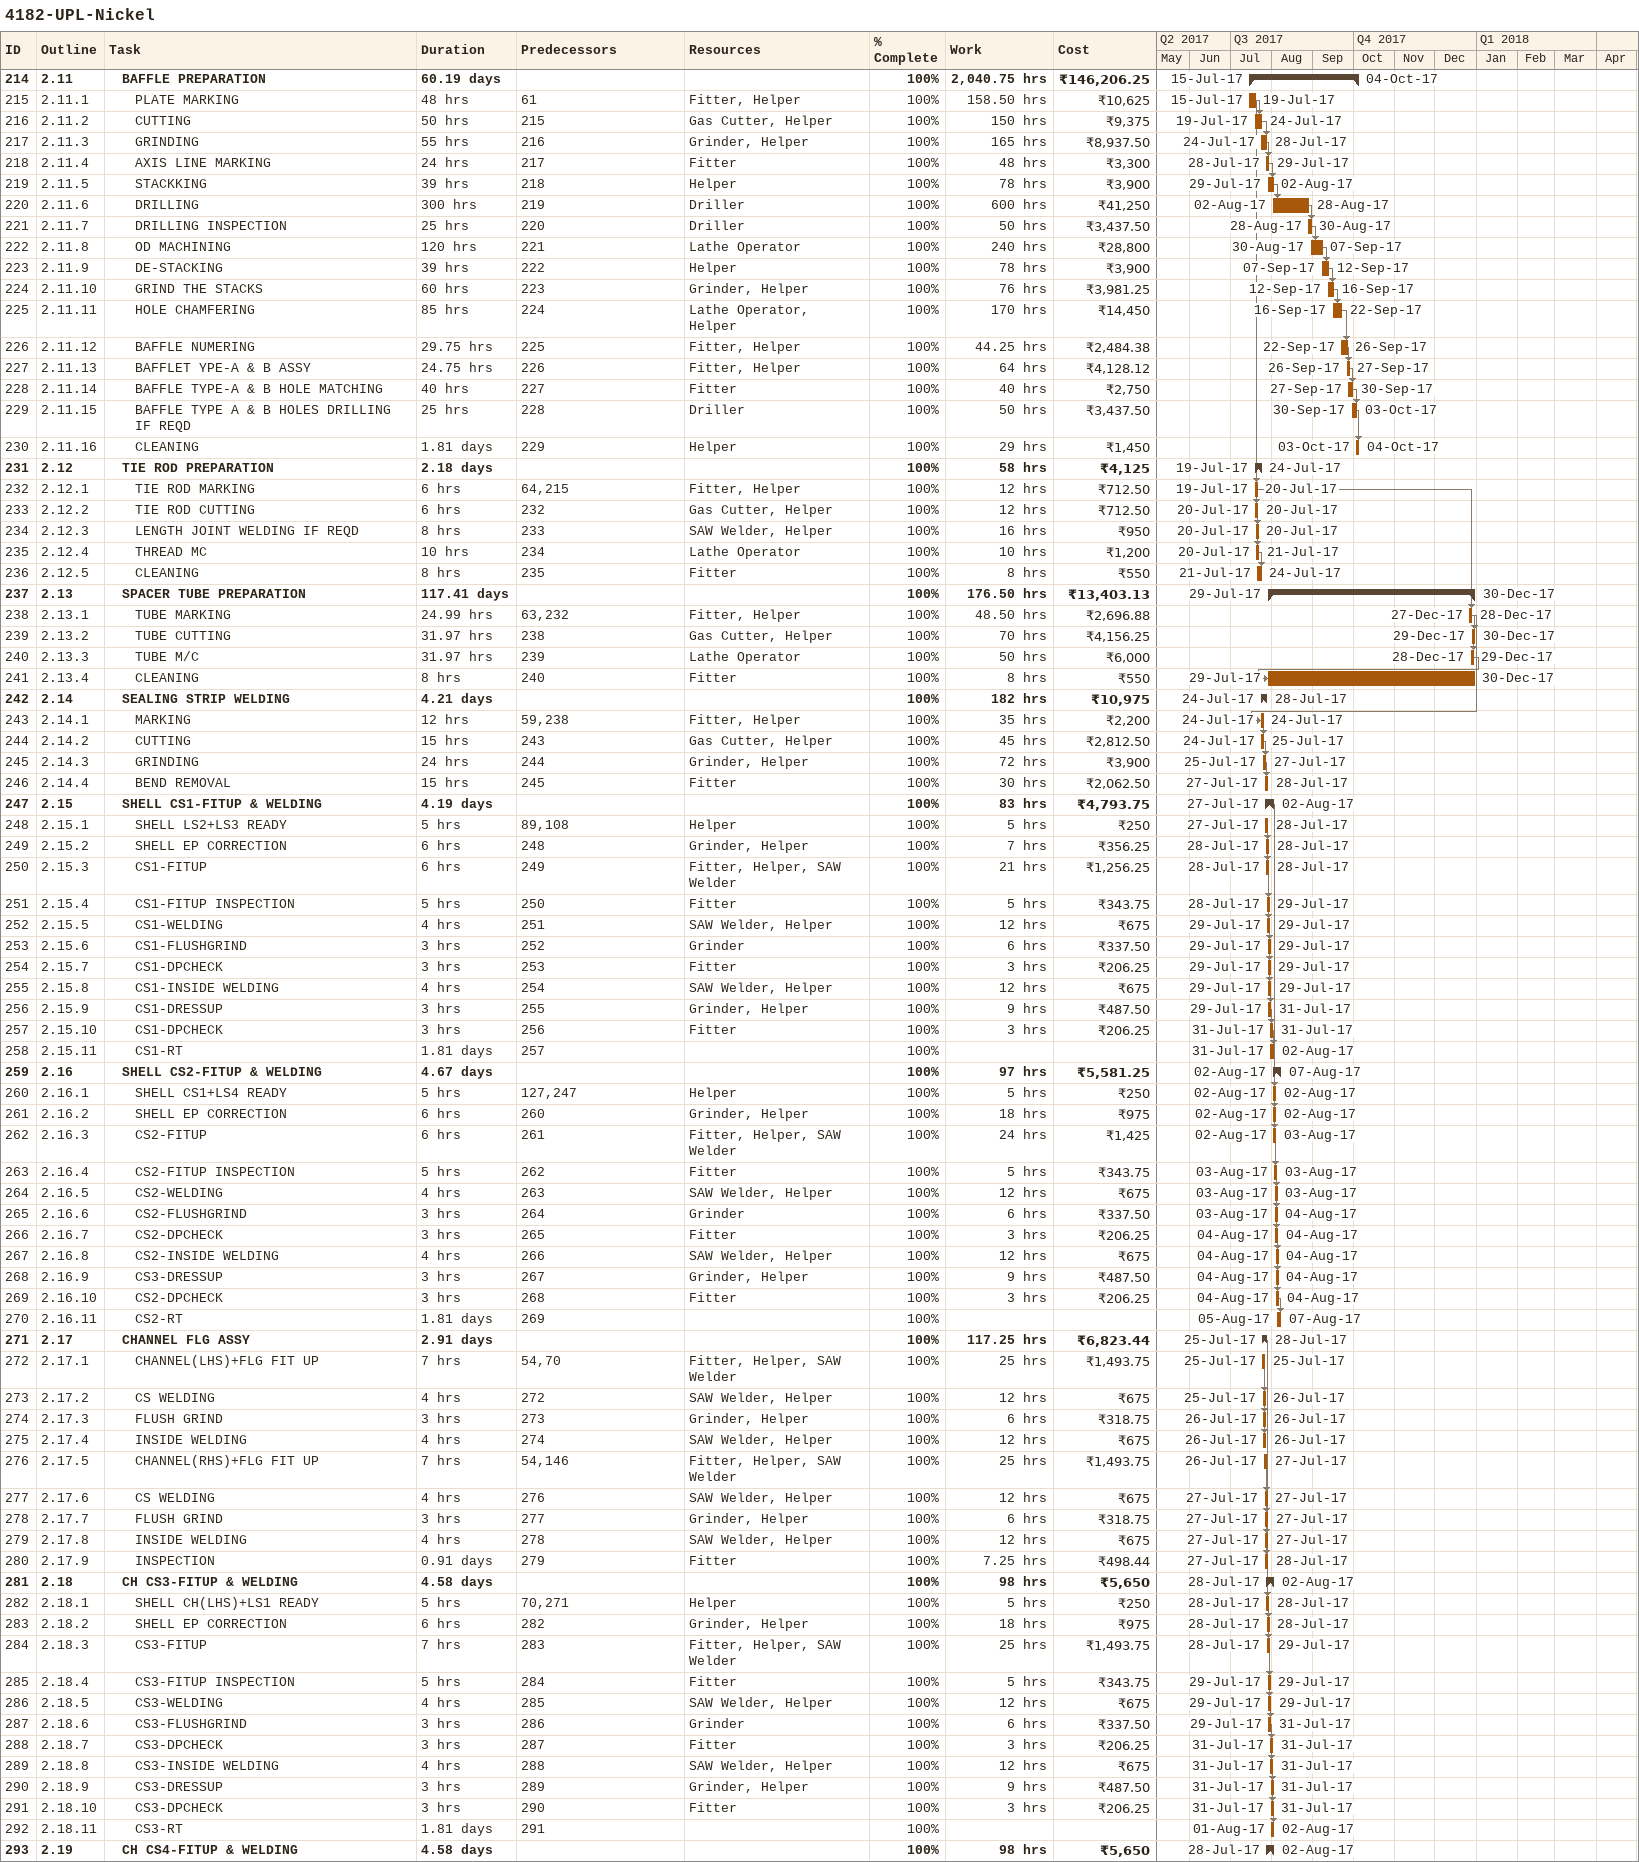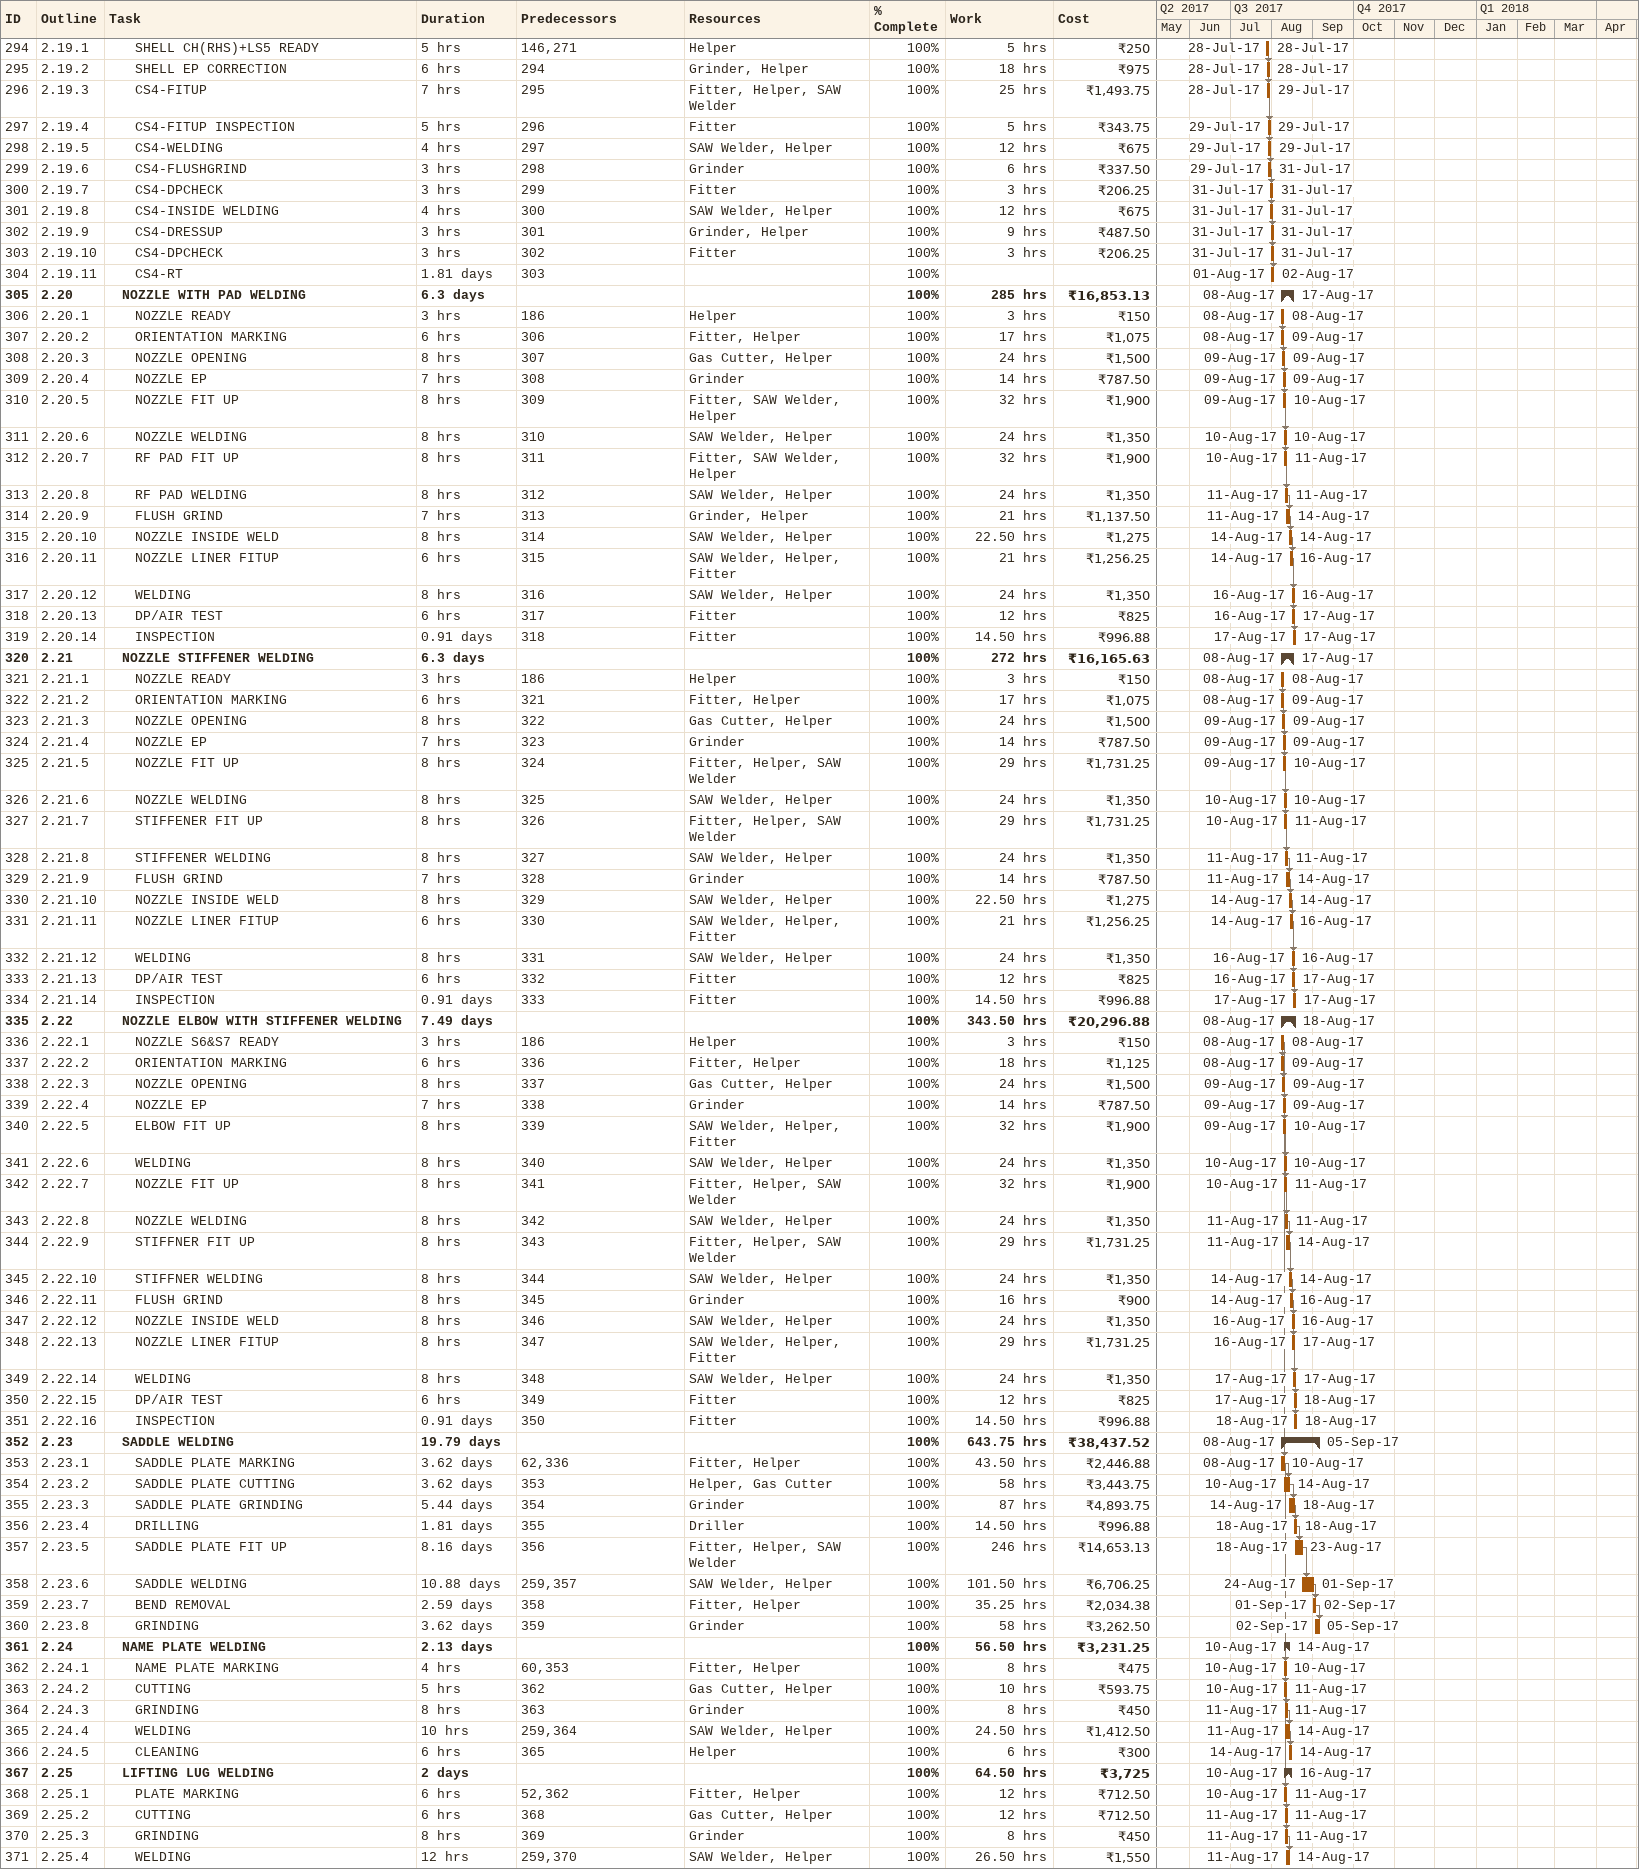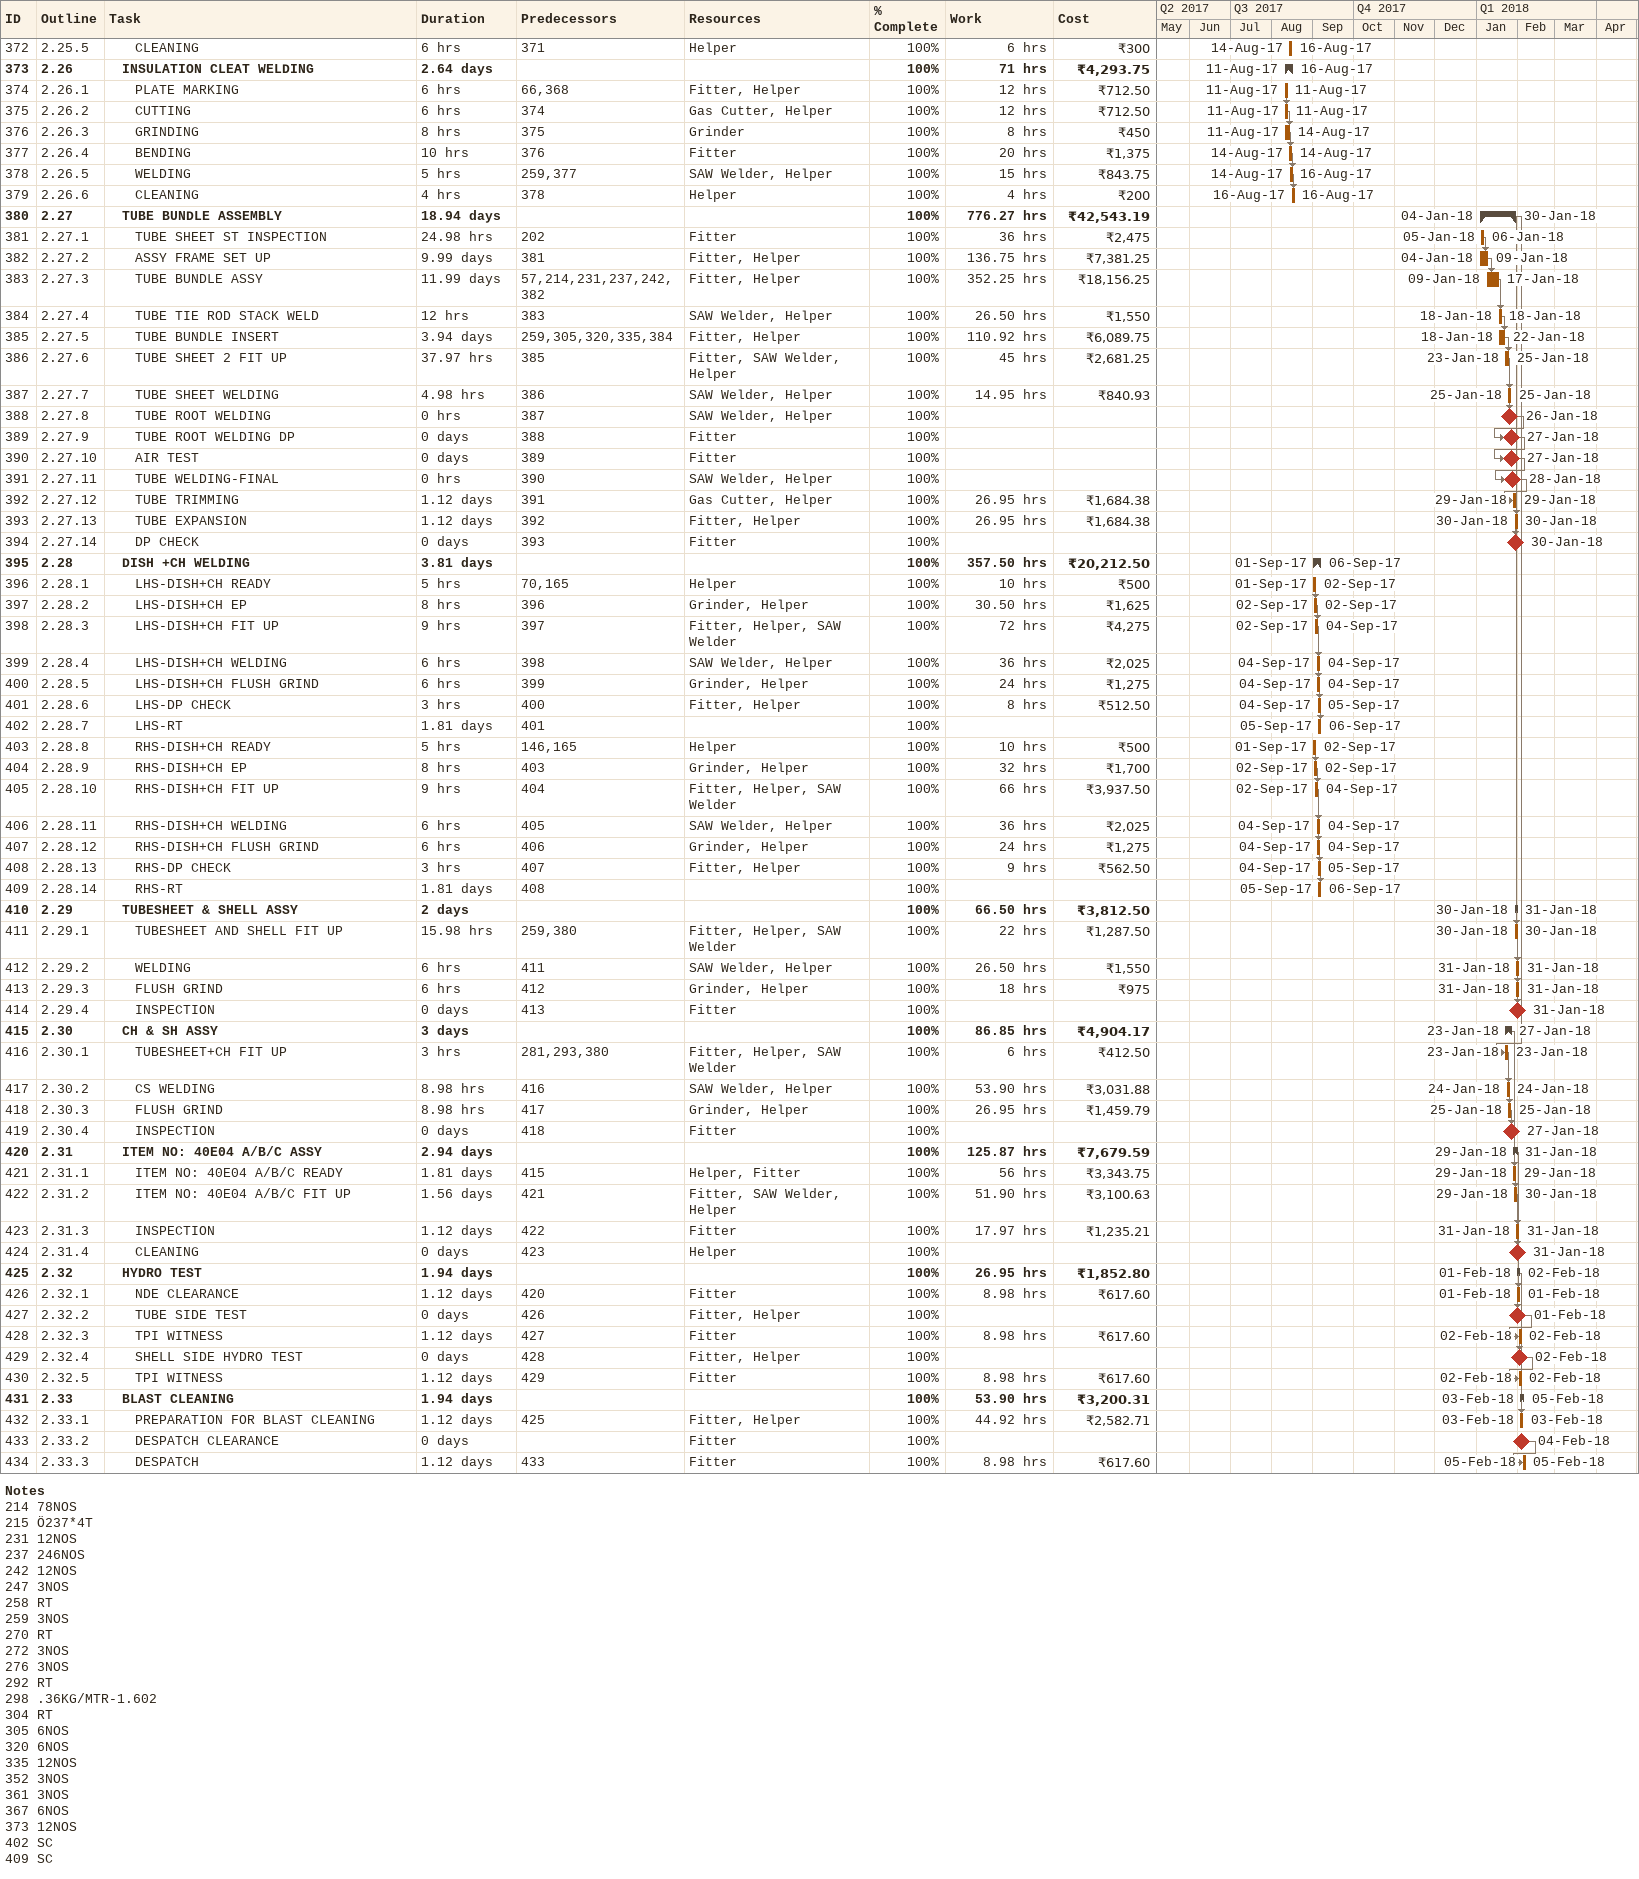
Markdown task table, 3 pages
4182-UPL-Nickel

| ID | WBS | Task | Duration | Start | Finish | Predecessors | Resources | % complete | Work (h) | Cost (₹) |
|---|---|---|---|---|---|---|---|---|---|---|
| 214 | 2.11 | **BAFFLE PREPARATION** | 60.19d | 2017-07-15 | 2017-10-04 |  |  | 100 | 2040.75 | 146206.25 |
| 215 | 2.11.1 | PLATE MARKING | 48h | 2017-07-15 | 2017-07-19 | 61 | Fitter, Helper | 100 | 158.50 | 10625 |
| 216 | 2.11.2 | CUTTING | 50h | 2017-07-19 | 2017-07-24 | 215 | Gas Cutter, Helper | 100 | 150 | 9375 |
| 217 | 2.11.3 | GRINDING | 55h | 2017-07-24 | 2017-07-28 | 216 | Grinder, Helper | 100 | 165 | 8937.50 |
| 218 | 2.11.4 | AXIS LINE MARKING | 24h | 2017-07-28 | 2017-07-29 | 217 | Fitter | 100 | 48 | 3300 |
| 219 | 2.11.5 | STACKKING | 39h | 2017-07-29 | 2017-08-02 | 218 | Helper | 100 | 78 | 3900 |
| 220 | 2.11.6 | DRILLING | 300h | 2017-08-02 | 2017-08-28 | 219 | Driller | 100 | 600 | 41250 |
| 221 | 2.11.7 | DRILLING INSPECTION | 25h | 2017-08-28 | 2017-08-30 | 220 | Driller | 100 | 50 | 3437.50 |
| 222 | 2.11.8 | OD MACHINING | 120h | 2017-08-30 | 2017-09-07 | 221 | Lathe Operator | 100 | 240 | 28800 |
| 223 | 2.11.9 | DE-STACKING | 39h | 2017-09-07 | 2017-09-12 | 222 | Helper | 100 | 78 | 3900 |
| 224 | 2.11.10 | GRIND THE STACKS | 60h | 2017-09-12 | 2017-09-16 | 223 | Grinder, Helper | 100 | 76 | 3981.25 |
| 225 | 2.11.11 | HOLE CHAMFERING | 85h | 2017-09-16 | 2017-09-22 | 224 | Lathe Operator, Helper | 100 | 170 | 14450 |
| 226 | 2.11.12 | BAFFLE NUMERING | 29.75h | 2017-09-22 | 2017-09-26 | 225 | Fitter, Helper | 100 | 44.25 | 2484.38 |
| 227 | 2.11.13 | BAFFLET YPE-A & B ASSY | 24.75h | 2017-09-26 | 2017-09-27 | 226 | Fitter, Helper | 100 | 64 | 4128.12 |
| 228 | 2.11.14 | BAFFLE TYPE-A & B HOLE MATCHING | 40h | 2017-09-27 | 2017-09-30 | 227 | Fitter | 100 | 40 | 2750 |
| 229 | 2.11.15 | BAFFLE TYPE A & B HOLES DRILLING IF REQD | 25h | 2017-09-30 | 2017-10-03 | 228 | Driller | 100 | 50 | 3437.50 |
| 230 | 2.11.16 | CLEANING | 1.81d | 2017-10-03 | 2017-10-04 | 229 | Helper | 100 | 29 | 1450 |
| 231 | 2.12 | **TIE ROD PREPARATION** | 2.18d | 2017-07-19 | 2017-07-24 |  |  | 100 | 58 | 4125 |
| 232 | 2.12.1 | TIE ROD MARKING | 6h | 2017-07-19 | 2017-07-20 | 64, 215 | Fitter, Helper | 100 | 12 | 712.50 |
| 233 | 2.12.2 | TIE ROD CUTTING | 6h | 2017-07-20 | 2017-07-20 | 232 | Gas Cutter, Helper | 100 | 12 | 712.50 |
| 234 | 2.12.3 | LENGTH JOINT WELDING IF REQD | 8h | 2017-07-20 | 2017-07-20 | 233 | SAW Welder, Helper | 100 | 16 | 950 |
| 235 | 2.12.4 | THREAD MC | 10h | 2017-07-20 | 2017-07-21 | 234 | Lathe Operator | 100 | 10 | 1200 |
| 236 | 2.12.5 | CLEANING | 8h | 2017-07-21 | 2017-07-24 | 235 | Fitter | 100 | 8 | 550 |
| 237 | 2.13 | **SPACER TUBE PREPARATION** | 117.41d | 2017-07-29 | 2017-12-30 |  |  | 100 | 176.50 | 13403.13 |
| 238 | 2.13.1 | TUBE MARKING | 24.99h | 2017-12-27 | 2017-12-28 | 63, 232 | Fitter, Helper | 100 | 48.50 | 2696.88 |
| 239 | 2.13.2 | TUBE CUTTING | 31.97h | 2017-12-29 | 2017-12-30 | 238 | Gas Cutter, Helper | 100 | 70 | 4156.25 |
| 240 | 2.13.3 | TUBE M/C | 31.97h | 2017-12-28 | 2017-12-29 | 239 | Lathe Operator | 100 | 50 | 6000 |
| 241 | 2.13.4 | CLEANING | 8h | 2017-07-29 | 2017-12-30 | 240 | Fitter | 100 | 8 | 550 |
| 242 | 2.14 | **SEALING STRIP WELDING** | 4.21d | 2017-07-24 | 2017-07-28 |  |  | 100 | 182 | 10975 |
| 243 | 2.14.1 | MARKING | 12h | 2017-07-24 | 2017-07-24 | 59, 238 | Fitter, Helper | 100 | 35 | 2200 |
| 244 | 2.14.2 | CUTTING | 15h | 2017-07-24 | 2017-07-25 | 243 | Gas Cutter, Helper | 100 | 45 | 2812.50 |
| 245 | 2.14.3 | GRINDING | 24h | 2017-07-25 | 2017-07-27 | 244 | Grinder, Helper | 100 | 72 | 3900 |
| 246 | 2.14.4 | BEND REMOVAL | 15h | 2017-07-27 | 2017-07-28 | 245 | Fitter | 100 | 30 | 2062.50 |
| 247 | 2.15 | **SHELL CS1-FITUP & WELDING** | 4.19d | 2017-07-27 | 2017-08-02 |  |  | 100 | 83 | 4793.75 |
| 248 | 2.15.1 | SHELL LS2+LS3 READY | 5h | 2017-07-27 | 2017-07-28 | 89, 108 | Helper | 100 | 5 | 250 |
| 249 | 2.15.2 | SHELL EP CORRECTION | 6h | 2017-07-28 | 2017-07-28 | 248 | Grinder, Helper | 100 | 7 | 356.25 |
| 250 | 2.15.3 | CS1-FITUP | 6h | 2017-07-28 | 2017-07-28 | 249 | Fitter, Helper, SAW Welder | 100 | 21 | 1256.25 |
| 251 | 2.15.4 | CS1-FITUP INSPECTION | 5h | 2017-07-28 | 2017-07-29 | 250 | Fitter | 100 | 5 | 343.75 |
| 252 | 2.15.5 | CS1-WELDING | 4h | 2017-07-29 | 2017-07-29 | 251 | SAW Welder, Helper | 100 | 12 | 675 |
| 253 | 2.15.6 | CS1-FLUSHGRIND | 3h | 2017-07-29 | 2017-07-29 | 252 | Grinder | 100 | 6 | 337.50 |
| 254 | 2.15.7 | CS1-DPCHECK | 3h | 2017-07-29 | 2017-07-29 | 253 | Fitter | 100 | 3 | 206.25 |
| 255 | 2.15.8 | CS1-INSIDE WELDING | 4h | 2017-07-29 | 2017-07-29 | 254 | SAW Welder, Helper | 100 | 12 | 675 |
| 256 | 2.15.9 | CS1-DRESSUP | 3h | 2017-07-29 | 2017-07-31 | 255 | Grinder, Helper | 100 | 9 | 487.50 |
| 257 | 2.15.10 | CS1-DPCHECK | 3h | 2017-07-31 | 2017-07-31 | 256 | Fitter | 100 | 3 | 206.25 |
| 258 | 2.15.11 | CS1-RT | 1.81d | 2017-07-31 | 2017-08-02 | 257 |  | 100 |  |  |
| 259 | 2.16 | **SHELL CS2-FITUP & WELDING** | 4.67d | 2017-08-02 | 2017-08-07 |  |  | 100 | 97 | 5581.25 |
| 260 | 2.16.1 | SHELL CS1+LS4 READY | 5h | 2017-08-02 | 2017-08-02 | 127, 247 | Helper | 100 | 5 | 250 |
| 261 | 2.16.2 | SHELL EP CORRECTION | 6h | 2017-08-02 | 2017-08-02 | 260 | Grinder, Helper | 100 | 18 | 975 |
| 262 | 2.16.3 | CS2-FITUP | 6h | 2017-08-02 | 2017-08-03 | 261 | Fitter, Helper, SAW Welder | 100 | 24 | 1425 |
| 263 | 2.16.4 | CS2-FITUP INSPECTION | 5h | 2017-08-03 | 2017-08-03 | 262 | Fitter | 100 | 5 | 343.75 |
| 264 | 2.16.5 | CS2-WELDING | 4h | 2017-08-03 | 2017-08-03 | 263 | SAW Welder, Helper | 100 | 12 | 675 |
| 265 | 2.16.6 | CS2-FLUSHGRIND | 3h | 2017-08-03 | 2017-08-04 | 264 | Grinder | 100 | 6 | 337.50 |
| 266 | 2.16.7 | CS2-DPCHECK | 3h | 2017-08-04 | 2017-08-04 | 265 | Fitter | 100 | 3 | 206.25 |
| 267 | 2.16.8 | CS2-INSIDE WELDING | 4h | 2017-08-04 | 2017-08-04 | 266 | SAW Welder, Helper | 100 | 12 | 675 |
| 268 | 2.16.9 | CS3-DRESSUP | 3h | 2017-08-04 | 2017-08-04 | 267 | Grinder, Helper | 100 | 9 | 487.50 |
| 269 | 2.16.10 | CS2-DPCHECK | 3h | 2017-08-04 | 2017-08-04 | 268 | Fitter | 100 | 3 | 206.25 |
| 270 | 2.16.11 | CS2-RT | 1.81d | 2017-08-05 | 2017-08-07 | 269 |  | 100 |  |  |
| 271 | 2.17 | **CHANNEL FLG ASSY** | 2.91d | 2017-07-25 | 2017-07-28 |  |  | 100 | 117.25 | 6823.44 |
| 272 | 2.17.1 | CHANNEL(LHS)+FLG FIT UP | 7h | 2017-07-25 | 2017-07-25 | 54, 70 | Fitter, Helper, SAW Welder | 100 | 25 | 1493.75 |
| 273 | 2.17.2 | CS WELDING | 4h | 2017-07-25 | 2017-07-26 | 272 | SAW Welder, Helper | 100 | 12 | 675 |
| 274 | 2.17.3 | FLUSH GRIND | 3h | 2017-07-26 | 2017-07-26 | 273 | Grinder, Helper | 100 | 6 | 318.75 |
| 275 | 2.17.4 | INSIDE WELDING | 4h | 2017-07-26 | 2017-07-26 | 274 | SAW Welder, Helper | 100 | 12 | 675 |
| 276 | 2.17.5 | CHANNEL(RHS)+FLG FIT UP | 7h | 2017-07-26 | 2017-07-27 | 54, 146 | Fitter, Helper, SAW Welder | 100 | 25 | 1493.75 |
| 277 | 2.17.6 | CS WELDING | 4h | 2017-07-27 | 2017-07-27 | 276 | SAW Welder, Helper | 100 | 12 | 675 |
| 278 | 2.17.7 | FLUSH GRIND | 3h | 2017-07-27 | 2017-07-27 | 277 | Grinder, Helper | 100 | 6 | 318.75 |
| 279 | 2.17.8 | INSIDE WELDING | 4h | 2017-07-27 | 2017-07-27 | 278 | SAW Welder, Helper | 100 | 12 | 675 |
| 280 | 2.17.9 | INSPECTION | 0.91d | 2017-07-27 | 2017-07-28 | 279 | Fitter | 100 | 7.25 | 498.44 |
| 281 | 2.18 | **CH CS3-FITUP & WELDING** | 4.58d | 2017-07-28 | 2017-08-02 |  |  | 100 | 98 | 5650 |
| 282 | 2.18.1 | SHELL CH(LHS)+LS1 READY | 5h | 2017-07-28 | 2017-07-28 | 70, 271 | Helper | 100 | 5 | 250 |
| 283 | 2.18.2 | SHELL EP CORRECTION | 6h | 2017-07-28 | 2017-07-28 | 282 | Grinder, Helper | 100 | 18 | 975 |
| 284 | 2.18.3 | CS3-FITUP | 7h | 2017-07-28 | 2017-07-29 | 283 | Fitter, Helper, SAW Welder | 100 | 25 | 1493.75 |
| 285 | 2.18.4 | CS3-FITUP INSPECTION | 5h | 2017-07-29 | 2017-07-29 | 284 | Fitter | 100 | 5 | 343.75 |
| 286 | 2.18.5 | CS3-WELDING | 4h | 2017-07-29 | 2017-07-29 | 285 | SAW Welder, Helper | 100 | 12 | 675 |
| 287 | 2.18.6 | CS3-FLUSHGRIND | 3h | 2017-07-29 | 2017-07-31 | 286 | Grinder | 100 | 6 | 337.50 |
| 288 | 2.18.7 | CS3-DPCHECK | 3h | 2017-07-31 | 2017-07-31 | 287 | Fitter | 100 | 3 | 206.25 |
| 289 | 2.18.8 | CS3-INSIDE WELDING | 4h | 2017-07-31 | 2017-07-31 | 288 | SAW Welder, Helper | 100 | 12 | 675 |
| 290 | 2.18.9 | CS3-DRESSUP | 3h | 2017-07-31 | 2017-07-31 | 289 | Grinder, Helper | 100 | 9 | 487.50 |
| 291 | 2.18.10 | CS3-DPCHECK | 3h | 2017-07-31 | 2017-07-31 | 290 | Fitter | 100 | 3 | 206.25 |
| 292 | 2.18.11 | CS3-RT | 1.81d | 2017-08-01 | 2017-08-02 | 291 |  | 100 |  |  |
| 293 | 2.19 | **CH CS4-FITUP & WELDING** | 4.58d | 2017-07-28 | 2017-08-02 |  |  | 100 | 98 | 5650 |
| 294 | 2.19.1 | SHELL CH(RHS)+LS5 READY | 5h | 2017-07-28 | 2017-07-28 | 146, 271 | Helper | 100 | 5 | 250 |
| 295 | 2.19.2 | SHELL EP CORRECTION | 6h | 2017-07-28 | 2017-07-28 | 294 | Grinder, Helper | 100 | 18 | 975 |
| 296 | 2.19.3 | CS4-FITUP | 7h | 2017-07-28 | 2017-07-29 | 295 | Fitter, Helper, SAW Welder | 100 | 25 | 1493.75 |
| 297 | 2.19.4 | CS4-FITUP INSPECTION | 5h | 2017-07-29 | 2017-07-29 | 296 | Fitter | 100 | 5 | 343.75 |
| 298 | 2.19.5 | CS4-WELDING | 4h | 2017-07-29 | 2017-07-29 | 297 | SAW Welder, Helper | 100 | 12 | 675 |
| 299 | 2.19.6 | CS4-FLUSHGRIND | 3h | 2017-07-29 | 2017-07-31 | 298 | Grinder | 100 | 6 | 337.50 |
| 300 | 2.19.7 | CS4-DPCHECK | 3h | 2017-07-31 | 2017-07-31 | 299 | Fitter | 100 | 3 | 206.25 |
| 301 | 2.19.8 | CS4-INSIDE WELDING | 4h | 2017-07-31 | 2017-07-31 | 300 | SAW Welder, Helper | 100 | 12 | 675 |
| 302 | 2.19.9 | CS4-DRESSUP | 3h | 2017-07-31 | 2017-07-31 | 301 | Grinder, Helper | 100 | 9 | 487.50 |
| 303 | 2.19.10 | CS4-DPCHECK | 3h | 2017-07-31 | 2017-07-31 | 302 | Fitter | 100 | 3 | 206.25 |
| 304 | 2.19.11 | CS4-RT | 1.81d | 2017-08-01 | 2017-08-02 | 303 |  | 100 |  |  |
| 305 | 2.20 | **NOZZLE WITH PAD WELDING** | 6.3d | 2017-08-08 | 2017-08-17 |  |  | 100 | 285 | 16853.13 |
| 306 | 2.20.1 | NOZZLE READY | 3h | 2017-08-08 | 2017-08-08 | 186 | Helper | 100 | 3 | 150 |
| 307 | 2.20.2 | ORIENTATION MARKING | 6h | 2017-08-08 | 2017-08-09 | 306 | Fitter, Helper | 100 | 17 | 1075 |
| 308 | 2.20.3 | NOZZLE OPENING | 8h | 2017-08-09 | 2017-08-09 | 307 | Gas Cutter, Helper | 100 | 24 | 1500 |
| 309 | 2.20.4 | NOZZLE EP | 7h | 2017-08-09 | 2017-08-09 | 308 | Grinder | 100 | 14 | 787.50 |
| 310 | 2.20.5 | NOZZLE FIT UP | 8h | 2017-08-09 | 2017-08-10 | 309 | Fitter, SAW Welder, Helper | 100 | 32 | 1900 |
| 311 | 2.20.6 | NOZZLE WELDING | 8h | 2017-08-10 | 2017-08-10 | 310 | SAW Welder, Helper | 100 | 24 | 1350 |
| 312 | 2.20.7 | RF PAD FIT UP | 8h | 2017-08-10 | 2017-08-11 | 311 | Fitter, SAW Welder, Helper | 100 | 32 | 1900 |
| 313 | 2.20.8 | RF PAD WELDING | 8h | 2017-08-11 | 2017-08-11 | 312 | SAW Welder, Helper | 100 | 24 | 1350 |
| 314 | 2.20.9 | FLUSH GRIND | 7h | 2017-08-11 | 2017-08-14 | 313 | Grinder, Helper | 100 | 21 | 1137.50 |
| 315 | 2.20.10 | NOZZLE INSIDE WELD | 8h | 2017-08-14 | 2017-08-14 | 314 | SAW Welder, Helper | 100 | 22.50 | 1275 |
| 316 | 2.20.11 | NOZZLE LINER FITUP | 6h | 2017-08-14 | 2017-08-16 | 315 | SAW Welder, Helper, Fitter | 100 | 21 | 1256.25 |
| 317 | 2.20.12 | WELDING | 8h | 2017-08-16 | 2017-08-16 | 316 | SAW Welder, Helper | 100 | 24 | 1350 |
| 318 | 2.20.13 | DP/AIR TEST | 6h | 2017-08-16 | 2017-08-17 | 317 | Fitter | 100 | 12 | 825 |
| 319 | 2.20.14 | INSPECTION | 0.91d | 2017-08-17 | 2017-08-17 | 318 | Fitter | 100 | 14.50 | 996.88 |
| 320 | 2.21 | **NOZZLE STIFFENER WELDING** | 6.3d | 2017-08-08 | 2017-08-17 |  |  | 100 | 272 | 16165.63 |
| 321 | 2.21.1 | NOZZLE READY | 3h | 2017-08-08 | 2017-08-08 | 186 | Helper | 100 | 3 | 150 |
| 322 | 2.21.2 | ORIENTATION MARKING | 6h | 2017-08-08 | 2017-08-09 | 321 | Fitter, Helper | 100 | 17 | 1075 |
| 323 | 2.21.3 | NOZZLE OPENING | 8h | 2017-08-09 | 2017-08-09 | 322 | Gas Cutter, Helper | 100 | 24 | 1500 |
| 324 | 2.21.4 | NOZZLE EP | 7h | 2017-08-09 | 2017-08-09 | 323 | Grinder | 100 | 14 | 787.50 |
| 325 | 2.21.5 | NOZZLE FIT UP | 8h | 2017-08-09 | 2017-08-10 | 324 | Fitter, Helper, SAW Welder | 100 | 29 | 1731.25 |
| 326 | 2.21.6 | NOZZLE WELDING | 8h | 2017-08-10 | 2017-08-10 | 325 | SAW Welder, Helper | 100 | 24 | 1350 |
| 327 | 2.21.7 | STIFFENER FIT UP | 8h | 2017-08-10 | 2017-08-11 | 326 | Fitter, Helper, SAW Welder | 100 | 29 | 1731.25 |
| 328 | 2.21.8 | STIFFENER WELDING | 8h | 2017-08-11 | 2017-08-11 | 327 | SAW Welder, Helper | 100 | 24 | 1350 |
| 329 | 2.21.9 | FLUSH GRIND | 7h | 2017-08-11 | 2017-08-14 | 328 | Grinder | 100 | 14 | 787.50 |
| 330 | 2.21.10 | NOZZLE INSIDE WELD | 8h | 2017-08-14 | 2017-08-14 | 329 | SAW Welder, Helper | 100 | 22.50 | 1275 |
| 331 | 2.21.11 | NOZZLE LINER FITUP | 6h | 2017-08-14 | 2017-08-16 | 330 | SAW Welder, Helper, Fitter | 100 | 21 | 1256.25 |
| 332 | 2.21.12 | WELDING | 8h | 2017-08-16 | 2017-08-16 | 331 | SAW Welder, Helper | 100 | 24 | 1350 |
| 333 | 2.21.13 | DP/AIR TEST | 6h | 2017-08-16 | 2017-08-17 | 332 | Fitter | 100 | 12 | 825 |
| 334 | 2.21.14 | INSPECTION | 0.91d | 2017-08-17 | 2017-08-17 | 333 | Fitter | 100 | 14.50 | 996.88 |
| 335 | 2.22 | **NOZZLE ELBOW WITH STIFFENER WELDING** | 7.49d | 2017-08-08 | 2017-08-18 |  |  | 100 | 343.50 | 20296.88 |
| 336 | 2.22.1 | NOZZLE S6&S7 READY | 3h | 2017-08-08 | 2017-08-08 | 186 | Helper | 100 | 3 | 150 |
| 337 | 2.22.2 | ORIENTATION MARKING | 6h | 2017-08-08 | 2017-08-09 | 336 | Fitter, Helper | 100 | 18 | 1125 |
| 338 | 2.22.3 | NOZZLE OPENING | 8h | 2017-08-09 | 2017-08-09 | 337 | Gas Cutter, Helper | 100 | 24 | 1500 |
| 339 | 2.22.4 | NOZZLE EP | 7h | 2017-08-09 | 2017-08-09 | 338 | Grinder | 100 | 14 | 787.50 |
| 340 | 2.22.5 | ELBOW FIT UP | 8h | 2017-08-09 | 2017-08-10 | 339 | SAW Welder, Helper, Fitter | 100 | 32 | 1900 |
| 341 | 2.22.6 | WELDING | 8h | 2017-08-10 | 2017-08-10 | 340 | SAW Welder, Helper | 100 | 24 | 1350 |
| 342 | 2.22.7 | NOZZLE FIT UP | 8h | 2017-08-10 | 2017-08-11 | 341 | Fitter, Helper, SAW Welder | 100 | 32 | 1900 |
| 343 | 2.22.8 | NOZZLE WELDING | 8h | 2017-08-11 | 2017-08-11 | 342 | SAW Welder, Helper | 100 | 24 | 1350 |
| 344 | 2.22.9 | STIFFNER FIT UP | 8h | 2017-08-11 | 2017-08-14 | 343 | Fitter, Helper, SAW Welder | 100 | 29 | 1731.25 |
| 345 | 2.22.10 | STIFFNER WELDING | 8h | 2017-08-14 | 2017-08-14 | 344 | SAW Welder, Helper | 100 | 24 | 1350 |
| 346 | 2.22.11 | FLUSH GRIND | 8h | 2017-08-14 | 2017-08-16 | 345 | Grinder | 100 | 16 | 900 |
| 347 | 2.22.12 | NOZZLE INSIDE WELD | 8h | 2017-08-16 | 2017-08-16 | 346 | SAW Welder, Helper | 100 | 24 | 1350 |
| 348 | 2.22.13 | NOZZLE LINER FITUP | 8h | 2017-08-16 | 2017-08-17 | 347 | SAW Welder, Helper, Fitter | 100 | 29 | 1731.25 |
| 349 | 2.22.14 | WELDING | 8h | 2017-08-17 | 2017-08-17 | 348 | SAW Welder, Helper | 100 | 24 | 1350 |
| 350 | 2.22.15 | DP/AIR TEST | 6h | 2017-08-17 | 2017-08-18 | 349 | Fitter | 100 | 12 | 825 |
| 351 | 2.22.16 | INSPECTION | 0.91d | 2017-08-18 | 2017-08-18 | 350 | Fitter | 100 | 14.50 | 996.88 |
| 352 | 2.23 | **SADDLE WELDING** | 19.79d | 2017-08-08 | 2017-09-05 |  |  | 100 | 643.75 | 38437.52 |
| 353 | 2.23.1 | SADDLE PLATE MARKING | 3.62d | 2017-08-08 | 2017-08-10 | 62, 336 | Fitter, Helper | 100 | 43.50 | 2446.88 |
| 354 | 2.23.2 | SADDLE PLATE CUTTING | 3.62d | 2017-08-10 | 2017-08-14 | 353 | Helper, Gas Cutter | 100 | 58 | 3443.75 |
| 355 | 2.23.3 | SADDLE PLATE GRINDING | 5.44d | 2017-08-14 | 2017-08-18 | 354 | Grinder | 100 | 87 | 4893.75 |
| 356 | 2.23.4 | DRILLING | 1.81d | 2017-08-18 | 2017-08-18 | 355 | Driller | 100 | 14.50 | 996.88 |
| 357 | 2.23.5 | SADDLE PLATE FIT UP | 8.16d | 2017-08-18 | 2017-08-23 | 356 | Fitter, Helper, SAW Welder | 100 | 246 | 14653.13 |
| 358 | 2.23.6 | SADDLE WELDING | 10.88d | 2017-08-24 | 2017-09-01 | 259, 357 | SAW Welder, Helper | 100 | 101.50 | 6706.25 |
| 359 | 2.23.7 | BEND REMOVAL | 2.59d | 2017-09-01 | 2017-09-02 | 358 | Fitter, Helper | 100 | 35.25 | 2034.38 |
| 360 | 2.23.8 | GRINDING | 3.62d | 2017-09-02 | 2017-09-05 | 359 | Grinder | 100 | 58 | 3262.50 |
| 361 | 2.24 | **NAME PLATE WELDING** | 2.13d | 2017-08-10 | 2017-08-14 |  |  | 100 | 56.50 | 3231.25 |
| 362 | 2.24.1 | NAME PLATE MARKING | 4h | 2017-08-10 | 2017-08-10 | 60, 353 | Fitter, Helper | 100 | 8 | 475 |
| 363 | 2.24.2 | CUTTING | 5h | 2017-08-10 | 2017-08-11 | 362 | Gas Cutter, Helper | 100 | 10 | 593.75 |
| 364 | 2.24.3 | GRINDING | 8h | 2017-08-11 | 2017-08-11 | 363 | Grinder | 100 | 8 | 450 |
| 365 | 2.24.4 | WELDING | 10h | 2017-08-11 | 2017-08-14 | 259, 364 | SAW Welder, Helper | 100 | 24.50 | 1412.50 |
| 366 | 2.24.5 | CLEANING | 6h | 2017-08-14 | 2017-08-14 | 365 | Helper | 100 | 6 | 300 |
| 367 | 2.25 | **LIFTING LUG WELDING** | 2d | 2017-08-10 | 2017-08-16 |  |  | 100 | 64.50 | 3725 |
| 368 | 2.25.1 | PLATE MARKING | 6h | 2017-08-10 | 2017-08-11 | 52, 362 | Fitter, Helper | 100 | 12 | 712.50 |
| 369 | 2.25.2 | CUTTING | 6h | 2017-08-11 | 2017-08-11 | 368 | Gas Cutter, Helper | 100 | 12 | 712.50 |
| 370 | 2.25.3 | GRINDING | 8h | 2017-08-11 | 2017-08-11 | 369 | Grinder | 100 | 8 | 450 |
| 371 | 2.25.4 | WELDING | 12h | 2017-08-11 | 2017-08-14 | 259, 370 | SAW Welder, Helper | 100 | 26.50 | 1550 |
| 372 | 2.25.5 | CLEANING | 6h | 2017-08-14 | 2017-08-16 | 371 | Helper | 100 | 6 | 300 |
| 373 | 2.26 | **INSULATION CLEAT WELDING** | 2.64d | 2017-08-11 | 2017-08-16 |  |  | 100 | 71 | 4293.75 |
| 374 | 2.26.1 | PLATE MARKING | 6h | 2017-08-11 | 2017-08-11 | 66, 368 | Fitter, Helper | 100 | 12 | 712.50 |
| 375 | 2.26.2 | CUTTING | 6h | 2017-08-11 | 2017-08-11 | 374 | Gas Cutter, Helper | 100 | 12 | 712.50 |
| 376 | 2.26.3 | GRINDING | 8h | 2017-08-11 | 2017-08-14 | 375 | Grinder | 100 | 8 | 450 |
| 377 | 2.26.4 | BENDING | 10h | 2017-08-14 | 2017-08-14 | 376 | Fitter | 100 | 20 | 1375 |
| 378 | 2.26.5 | WELDING | 5h | 2017-08-14 | 2017-08-16 | 259, 377 | SAW Welder, Helper | 100 | 15 | 843.75 |
| 379 | 2.26.6 | CLEANING | 4h | 2017-08-16 | 2017-08-16 | 378 | Helper | 100 | 4 | 200 |
| 380 | 2.27 | **TUBE BUNDLE ASSEMBLY** | 18.94d | 2018-01-04 | 2018-01-30 |  |  | 100 | 776.27 | 42543.19 |
| 381 | 2.27.1 | TUBE SHEET ST INSPECTION | 24.98h | 2018-01-05 | 2018-01-06 | 202 | Fitter | 100 | 36 | 2475 |
| 382 | 2.27.2 | ASSY FRAME SET UP | 9.99d | 2018-01-04 | 2018-01-09 | 381 | Fitter, Helper | 100 | 136.75 | 7381.25 |
| 383 | 2.27.3 | TUBE BUNDLE ASSY | 11.99d | 2018-01-09 | 2018-01-17 | 57, 214, 231, 237, 242, 382 | Fitter, Helper | 100 | 352.25 | 18156.25 |
| 384 | 2.27.4 | TUBE TIE ROD STACK WELD | 12h | 2018-01-18 | 2018-01-18 | 383 | SAW Welder, Helper | 100 | 26.50 | 1550 |
| 385 | 2.27.5 | TUBE BUNDLE INSERT | 3.94d | 2018-01-18 | 2018-01-22 | 259, 305, 320, 335, 384 | Fitter, Helper | 100 | 110.92 | 6089.75 |
| 386 | 2.27.6 | TUBE SHEET 2 FIT UP | 37.97h | 2018-01-23 | 2018-01-25 | 385 | Fitter, SAW Welder, Helper | 100 | 45 | 2681.25 |
| 387 | 2.27.7 | TUBE SHEET WELDING | 4.98h | 2018-01-25 | 2018-01-25 | 386 | SAW Welder, Helper | 100 | 14.95 | 840.93 |
| 388 | 2.27.8 | TUBE ROOT WELDING | 0h | 2018-01-26 | 2018-01-26 | 387 | SAW Welder, Helper | 100 |  |  |
| 389 | 2.27.9 | TUBE ROOT WELDING DP | 0d | 2018-01-27 | 2018-01-27 | 388 | Fitter | 100 |  |  |
| 390 | 2.27.10 | AIR TEST | 0d | 2018-01-27 | 2018-01-27 | 389 | Fitter | 100 |  |  |
| 391 | 2.27.11 | TUBE WELDING-FINAL | 0h | 2018-01-28 | 2018-01-28 | 390 | SAW Welder, Helper | 100 |  |  |
| 392 | 2.27.12 | TUBE TRIMMING | 1.12d | 2018-01-29 | 2018-01-29 | 391 | Gas Cutter, Helper | 100 | 26.95 | 1684.38 |
| 393 | 2.27.13 | TUBE EXPANSION | 1.12d | 2018-01-30 | 2018-01-30 | 392 | Fitter, Helper | 100 | 26.95 | 1684.38 |
| 394 | 2.27.14 | DP CHECK | 0d | 2018-01-30 | 2018-01-30 | 393 | Fitter | 100 |  |  |
| 395 | 2.28 | **DISH +CH WELDING** | 3.81d | 2017-09-01 | 2017-09-06 |  |  | 100 | 357.50 | 20212.50 |
| 396 | 2.28.1 | LHS-DISH+CH READY | 5h | 2017-09-01 | 2017-09-02 | 70, 165 | Helper | 100 | 10 | 500 |
| 397 | 2.28.2 | LHS-DISH+CH EP | 8h | 2017-09-02 | 2017-09-02 | 396 | Grinder, Helper | 100 | 30.50 | 1625 |
| 398 | 2.28.3 | LHS-DISH+CH FIT UP | 9h | 2017-09-02 | 2017-09-04 | 397 | Fitter, Helper, SAW Welder | 100 | 72 | 4275 |
| 399 | 2.28.4 | LHS-DISH+CH WELDING | 6h | 2017-09-04 | 2017-09-04 | 398 | SAW Welder, Helper | 100 | 36 | 2025 |
| 400 | 2.28.5 | LHS-DISH+CH FLUSH GRIND | 6h | 2017-09-04 | 2017-09-04 | 399 | Grinder, Helper | 100 | 24 | 1275 |
| 401 | 2.28.6 | LHS-DP CHECK | 3h | 2017-09-04 | 2017-09-05 | 400 | Fitter, Helper | 100 | 8 | 512.50 |
| 402 | 2.28.7 | LHS-RT | 1.81d | 2017-09-05 | 2017-09-06 | 401 |  | 100 |  |  |
| 403 | 2.28.8 | RHS-DISH+CH READY | 5h | 2017-09-01 | 2017-09-02 | 146, 165 | Helper | 100 | 10 | 500 |
| 404 | 2.28.9 | RHS-DISH+CH EP | 8h | 2017-09-02 | 2017-09-02 | 403 | Grinder, Helper | 100 | 32 | 1700 |
| 405 | 2.28.10 | RHS-DISH+CH FIT UP | 9h | 2017-09-02 | 2017-09-04 | 404 | Fitter, Helper, SAW Welder | 100 | 66 | 3937.50 |
| 406 | 2.28.11 | RHS-DISH+CH WELDING | 6h | 2017-09-04 | 2017-09-04 | 405 | SAW Welder, Helper | 100 | 36 | 2025 |
| 407 | 2.28.12 | RHS-DISH+CH FLUSH GRIND | 6h | 2017-09-04 | 2017-09-04 | 406 | Grinder, Helper | 100 | 24 | 1275 |
| 408 | 2.28.13 | RHS-DP CHECK | 3h | 2017-09-04 | 2017-09-05 | 407 | Fitter, Helper | 100 | 9 | 562.50 |
| 409 | 2.28.14 | RHS-RT | 1.81d | 2017-09-05 | 2017-09-06 | 408 |  | 100 |  |  |
| 410 | 2.29 | **TUBESHEET & SHELL ASSY** | 2d | 2018-01-30 | 2018-01-31 |  |  | 100 | 66.50 | 3812.50 |
| 411 | 2.29.1 | TUBESHEET AND SHELL FIT UP | 15.98h | 2018-01-30 | 2018-01-30 | 259, 380 | Fitter, Helper, SAW Welder | 100 | 22 | 1287.50 |
| 412 | 2.29.2 | WELDING | 6h | 2018-01-31 | 2018-01-31 | 411 | SAW Welder, Helper | 100 | 26.50 | 1550 |
| 413 | 2.29.3 | FLUSH GRIND | 6h | 2018-01-31 | 2018-01-31 | 412 | Grinder, Helper | 100 | 18 | 975 |
| 414 | 2.29.4 | INSPECTION | 0d | 2018-01-31 | 2018-01-31 | 413 | Fitter | 100 |  |  |
| 415 | 2.30 | **CH & SH ASSY** | 3d | 2018-01-23 | 2018-01-27 |  |  | 100 | 86.85 | 4904.17 |
| 416 | 2.30.1 | TUBESHEET+CH FIT UP | 3h | 2018-01-23 | 2018-01-23 | 281, 293, 380 | Fitter, Helper, SAW Welder | 100 | 6 | 412.50 |
| 417 | 2.30.2 | CS WELDING | 8.98h | 2018-01-24 | 2018-01-24 | 416 | SAW Welder, Helper | 100 | 53.90 | 3031.88 |
| 418 | 2.30.3 | FLUSH GRIND | 8.98h | 2018-01-25 | 2018-01-25 | 417 | Grinder, Helper | 100 | 26.95 | 1459.79 |
| 419 | 2.30.4 | INSPECTION | 0d | 2018-01-27 | 2018-01-27 | 418 | Fitter | 100 |  |  |
| 420 | 2.31 | **ITEM NO: 40E04 A/B/C ASSY** | 2.94d | 2018-01-29 | 2018-01-31 |  |  | 100 | 125.87 | 7679.59 |
| 421 | 2.31.1 | ITEM NO: 40E04 A/B/C READY | 1.81d | 2018-01-29 | 2018-01-29 | 415 | Helper, Fitter | 100 | 56 | 3343.75 |
| 422 | 2.31.2 | ITEM NO: 40E04 A/B/C FIT UP | 1.56d | 2018-01-29 | 2018-01-30 | 421 | Fitter, SAW Welder, Helper | 100 | 51.90 | 3100.63 |
| 423 | 2.31.3 | INSPECTION | 1.12d | 2018-01-31 | 2018-01-31 | 422 | Fitter | 100 | 17.97 | 1235.21 |
| 424 | 2.31.4 | CLEANING | 0d | 2018-01-31 | 2018-01-31 | 423 | Helper | 100 |  |  |
| 425 | 2.32 | **HYDRO TEST** | 1.94d | 2018-02-01 | 2018-02-02 |  |  | 100 | 26.95 | 1852.80 |
| 426 | 2.32.1 | NDE CLEARANCE | 1.12d | 2018-02-01 | 2018-02-01 | 420 | Fitter | 100 | 8.98 | 617.60 |
| 427 | 2.32.2 | TUBE SIDE TEST | 0d | 2018-02-01 | 2018-02-01 | 426 | Fitter, Helper | 100 |  |  |
| 428 | 2.32.3 | TPI WITNESS | 1.12d | 2018-02-02 | 2018-02-02 | 427 | Fitter | 100 | 8.98 | 617.60 |
| 429 | 2.32.4 | SHELL SIDE HYDRO TEST | 0d | 2018-02-02 | 2018-02-02 | 428 | Fitter, Helper | 100 |  |  |
| 430 | 2.32.5 | TPI WITNESS | 1.12d | 2018-02-02 | 2018-02-02 | 429 | Fitter | 100 | 8.98 | 617.60 |
| 431 | 2.33 | **BLAST CLEANING** | 1.94d | 2018-02-03 | 2018-02-05 |  |  | 100 | 53.90 | 3200.31 |
| 432 | 2.33.1 | PREPARATION FOR BLAST CLEANING | 1.12d | 2018-02-03 | 2018-02-03 | 425 | Fitter, Helper | 100 | 44.92 | 2582.71 |
| 433 | 2.33.2 | DESPATCH CLEARANCE | 0d | 2018-02-04 | 2018-02-04 |  | Fitter | 100 |  |  |
| 434 | 2.33.3 | DESPATCH | 1.12d | 2018-02-05 | 2018-02-05 | 433 | Fitter | 100 | 8.98 | 617.60 |

Notes
- 214: 78NOS
- 215: Ö237*4T
- 231: 12NOS
- 237: 246NOS
- 242: 12NOS
- 247: 3NOS
- 258: RT
- 259: 3NOS
- 270: RT
- 272: 3NOS
- 276: 3NOS
- 292: RT
- 298: .36KG/MTR-1.602
- 304: RT
- 305: 6NOS
- 320: 6NOS
- 335: 12NOS
- 352: 3NOS
- 361: 3NOS
- 367: 6NOS
- 373: 12NOS
- 402: SC
- 409: SC
